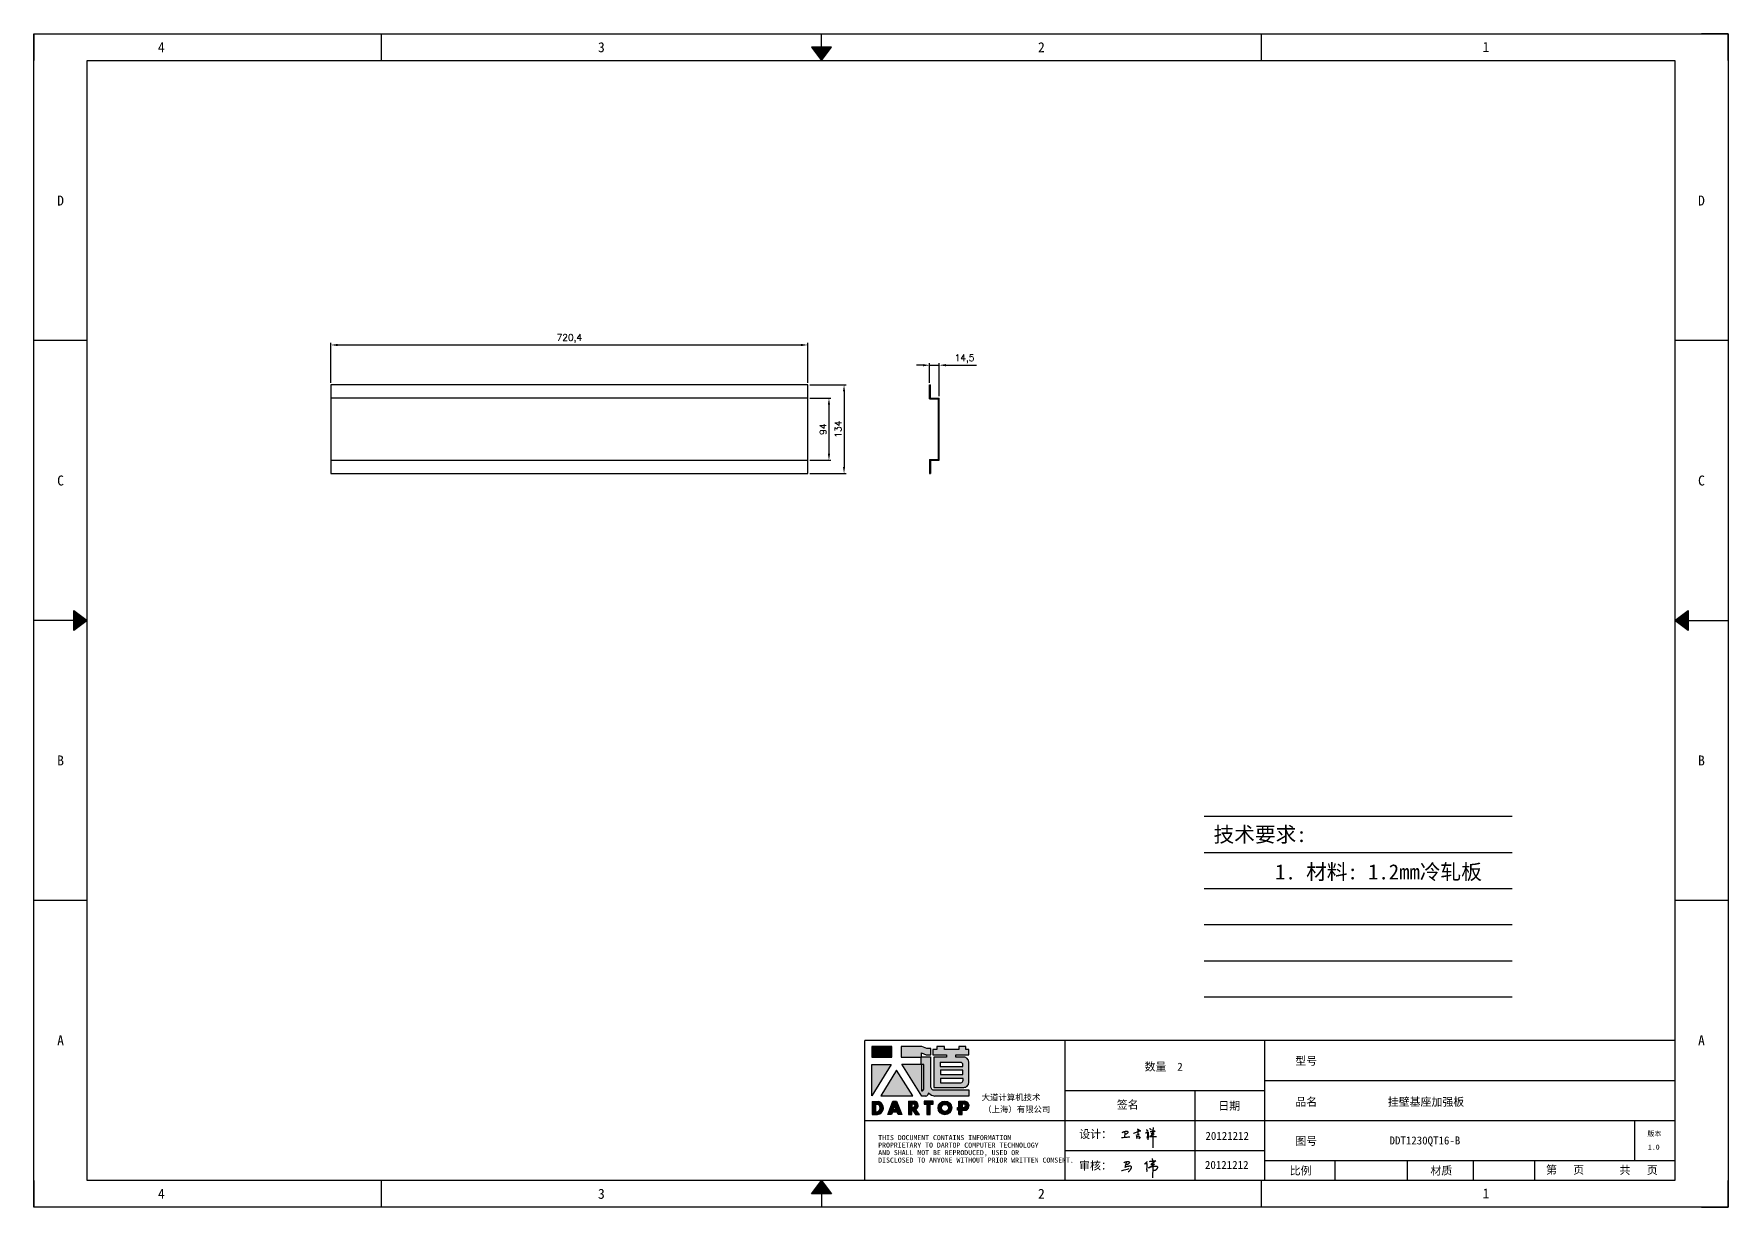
# Model space of a CAD drawing. Header units: millimetres. Extents: x 25928 to 50356, y -44172 to 20163.
# Drawn here: x 34089 to 36648, y 8831 to 10604 of the extents above; entities that cross this region are included whole.
import ezdxf
from ezdxf.enums import TextEntityAlignment as Align

# ---------------------------------------------------------------- set-up
doc = ezdxf.new("R2010")
doc.units = ezdxf.units.MM
doc.linetypes.add('DOT', pattern=[0.25, 0, -0.25])
doc.layers.add('4', color=7, linetype='Continuous')
doc.layers.add('print', color=30, linetype='Continuous')
doc.layers.add('dim', color=2, linetype='Continuous', lineweight=9)
doc.styles.add('Dartop', font='')
doc.styles.add('HZ', font='')
doc.styles.add('hzHT', font='simhei.ttf')
doc.styles.get("Standard").update_dxf_attribs({"font": 'txt', "bigfont": 'gbcbig.shx'})
doc.styles.get('Dartop').set_extended_font_data('FangSong_GB2312')
doc.styles.get('HZ').set_extended_font_data('SimSun')
doc.dimstyles.new('2-small', dxfattribs={"dimtxt": 10, "dimasz": 10, "dimexe": 3, "dimexo": 3, "dimgap": 4, "dimtad": 1, "dimtxsty": 'Standard', "dimcen": 5, "dimadec": 0, "dimazin": 0, "dimtfac": 1, "dimtmove": 0, "dimatfit": 3, "dimfxl": 0, "dimarcsym": 0})

# ---------------------------------------------------------------- blocks, each defined once
blk = doc.blocks.new('*U5')
at = {"color": 254, "linetype": 'Continuous', "extrusion": (0, 0, -1)}
for points in [[(-17, 0.333), (-16.812, 0.25), (-17, 0.5)], [(-17, 0.333), (-17.188, 0.25), (-16.812, 0.25)], [(-17, 0.333), (-17, 0.5), (-17.188, 0.25)]]:
    blk.add_solid(points, dxfattribs=at)
blk = doc.blocks.new('*U4')
at = {"color": 254, "linetype": 'Continuous', "extrusion": (0, 0, -1)}
for points in [[(-33.167, 11), (-33, 11), (-33.25, 11.188)], [(-33.167, 11), (-33.25, 11.188), (-33.25, 10.812)], [(-33.167, 11), (-33.25, 10.812), (-33, 11)]]:
    blk.add_solid(points, dxfattribs=at)
blk = doc.blocks.new('*U6')
at = {"color": 254, "linetype": 'Continuous'}
for points in [[(17, 21.667), (17.188, 21.75), (16.812, 21.75)], [(17, 21.667), (16.812, 21.75), (17, 21.5)], [(17, 21.667), (17, 21.5), (17.188, 21.75)]]:
    blk.add_solid(points, dxfattribs=at)
blk = doc.blocks.new('*U3')
at = {"color": 254, "linetype": 'Continuous', "extrusion": (0, 0, -1)}
for points in [[(-0.833, 11), (-0.75, 10.812), (-0.75, 11.188)], [(-0.833, 11), (-0.75, 11.188), (-1, 11)], [(-0.833, 11), (-1, 11), (-0.75, 10.812)]]:
    blk.add_solid(points, dxfattribs=at)
blk = doc.blocks.new('dadao')
for p, q in [((48, 19.2), (44.9, 10.4)), ((44.9, 10.4), (51.2, 10.4)), ((51.2, 10.4), (48, 19.2))]:
    blk.add_line(p, q)
for points in [[(41.8, 121.6), (41.8, 143.7), (-0.4, 143.7), (-0.4, 121.6), (41.8, 121.6)], [(104.8, 122), (104.8, 130.3), (114.1, 126.3), (124.2, 126.3), (124.2, 139.6), (115.9, 139.6), (105.1, 143.9), (61.5, 143.9)], [(61.7, 144), (61.7, 121.3), (103.9, 121.3)], [(113.4, 38.7), (105.1, 38.7), (63, 106.5), (103.9, 106.5), (103.9, 120.9), (103.9, 121.3)], [(109.7, 53.6), (109.7, 106.2), (104.3, 106.2), (104.3, 50.4), (106.6, 50.4)], [(144.6, 94.4), (144.6, 84.8), (192, 84.8), (192, 94.1), (144.9, 94.1)], [(120.2, 45), (119.5, 45), (119.5, 44.6)], [(0, 28), (0, 0), (11.8, 0)], [(0.1, 28), (14, 28)], [(7.1, 21.8), (7.1, 6.1), (12, 6.1)], [(7.1, 21.8), (11.4, 21.8)], [(76.8, 28.2), (76.8, 0), (84.1, 0), (84.1, 11.1), (91.6, -0.1), (100.3, -0.1), (91.7, 11.1)], [(76.8, 28.2), (90.6, 28.2)], [(84, 22.7), (84, 15.3), (87.2, 15.3)], [(84, 22.7), (87.3, 22.7)], [(183.7, 0), (183.7, 9.6), (180.6, 9.6), (180.6, 14.9), (183.8, 14.9), (183.8, 28.1), (196.1, 28.1), (196.5, 28.1)], [(183.7, 0), (190.9, 0), (190.9, 9.6), (198.8, 9.6)], [(194.9, 22.3), (190.8, 22.3), (190.8, 15), (194.4, 15)]]:
    blk.add_lwpolyline(points)
blk.add_lwpolyline([(137.1, 144.2), (137.1, 137.9), (128.3, 137.9), (128.3, 126.5), (157.3, 126.5), (157.3, 121.5), (130.3, 121.5), (130.3, 57.5), (194.4, 57.5, 0.414214), (204.4, 67.5), (204.4, 111.3, 0.414214), (194.4, 121.3), (177.5, 121.3), (177.5, 126.3), (204.7, 126.3), (204.7, 137.7), (198.2, 137.7), (198.2, 143.9), (183.3, 143.9), (183.3, 138), (153, 138), (153, 144.2), (137.1, 144.2)], format="xyb", close=True)
for points in [[(104.8, 122), (123.4, 122), (123.4, 60, 0.414214), (131.4, 52), (204.8, 52), (204.8, 39.1), (131.7, 39.1)], [(144.3, 110.8), (144.3, 101.8), (192.3, 101.8), (192.3, 105.5, 0.414214), (187.3, 110.5), (144.3, 110.5)], [(144.6, 77), (144.6, 67.5), (187.6, 67.5, 0.414214), (192.6, 72.5), (192.6, 76.4), (144.6, 76.4)]]:
    blk.add_lwpolyline(points, format="xyb")
for points in [[(-0.3, 106.2), (40.4, 106.2), (-0.3, 39.7), (-0.3, 106.2)], [(51.7, 94.1), (18.4, 39.3), (86.2, 39.3)], [(43.8, 28.2), (51.8, 28.2), (62.6, -0.1), (55, -0.1), (53.2, 5), (42.9, 5), (41.1, 0), (33.6, 0)], [(110, 28.1), (110, 21.9), (116, 21.9), (116, -0.1), (123.2, -0.1), (123.2, 22), (129.2, 22), (129.2, 28.1), (110, 28.1)]]:
    blk.add_lwpolyline(points, close=True)
for radius in [14.5, 7.44]:
    blk.add_circle((154.2, 14.2), radius)
for centre, radius, start, end in [((99.2, 60.7), 12.6, 305.6399, 325.969), ((111.6, 46.7), 8.19, 282.9811, 347.6627), ((136, 61.7), 22.9, 226.7358, 259.3209), ((8.5, 13.9), 8.49, 294.2143, 69.7177), ((9.6, 14.2), 14.4, 278.6604, 72.3203), ((86.4, 19), 3.8, 282.527, 76.7196), ((88.6, 19.4), 8.95, 290.6073, 77.2124), ((193.7, 18.7), 3.8, 280.9891, 72.5513), ((195.7, 18.6), 9.51, 288.8959, 85.2442)]:
    blk.add_arc(centre, radius, start, end)
blk = doc.blocks.new('h')
for p, q in [((20768.1, -2360.9), (20773, -2359.1)), ((20769.5, -2366.9), (20769.8, -2370.6)), ((20769.8, -2370.6), (20770.9, -2378)), ((20770.9, -2378), (20771.5, -2370.6)), ((20772.4, -2369.3), (20774.9, -2367.8)), ((20773, -2359.1), (20784.1, -2355.2)), ((20773.3, -2331.8), (20775.3, -2338.7)), ((20789.1, -2340.9), (20773.5, -2331.9)), ((20775.3, -2338.7), (20775.6, -2351.2)), ((20775.6, -2351.2), (20775.5, -2357.3)), ((20782.2, -2369.2), (20780, -2377.1)), ((20780, -2377.1), (20788.3, -2371.3)), ((20780.1, -2366.4), (20780.8, -2366.4)), ((20781.9, -2367.4), (20782.2, -2369.2)), ((20845.7, -2343.5), (20848.4, -2353)), ((20848.9, -2370.3), (20847.9, -2424)), ((20848.4, -2353), (20848.9, -2370.3))]:
    blk.add_line(p, q)
for points in [[(20696.6, -2372.4, 0.002073), (20710.6, -2371.9, 0.016137), (20719.6, -2371.3, 0.008314), (20736.9, -2369.3)], [(20699.1, -2348.2, -0.029745), (20704.6, -2345.4, -0.046842), (20708.4, -2344.2, -0.00919), (20714.3, -2343, -0.018517), (20717.2, -2342.5, -0.037841), (20720.3, -2342.4, -0.039541), (20723.2, -2342.8, -0.149785), (20726, -2344.3, -0.204935), (20726.9, -2346.6, -0.074872), (20726.5, -2348.3, -0.061615), (20725.6, -2350.3, -0.034204), (20723.8, -2352.6, -0.045776), (20722.3, -2354.1, -0.054985), (20720.4, -2355.3, -0.036348), (20717.3, -2356.5, -0.067752), (20715.7, -2356.8, -0.043553), (20713.2, -2356.7)], [(20755, -2351.9, -0.024077), (20759.9, -2350.1, -0.013147), (20768.7, -2346.5, -0.00522), (20775.4, -2344.1, -0.018517), (20777.3, -2343.4, -0.008274), (20786.3, -2341, -0.039541), (20788.3, -2340.8, -0.079216), (20789.4, -2341, -0.204935)], [(20813.5, -2350.1, 0.007348), (20815.9, -2348.7, 0.008421), (20818, -2347.3, 0.009459), (20819.7, -2346.2, -0.016325), (20820.7, -2345.5, -0.173771), (20821.8, -2345.3, -0.085159), (20823.9, -2346, -0.125883), (20826, -2347.9, -0.160659), (20826.6, -2350.1, -0.010447), (20826.5, -2352.3, -0.008247), (20826.2, -2355.1, -0.002698), (20825.3, -2374, 0.001562), (20823.9, -2383.7, 0.016137)], [(20816.8, -2335, -0.053561), (20819.6, -2336.1, -0.075272), (20821.3, -2337.3, -0.005295), (20822.5, -2338.5, -0.009337), (20823.1, -2339.1, -0.026146), (20823.7, -2339.8, -0.016644), (20824.5, -2340.9)], [(20832.1, -2329.2, -0.053561), (20834.9, -2330.3, -0.075272), (20836.7, -2331.5, -0.005295), (20837.8, -2332.6, -0.009337), (20838.5, -2333.3, -0.026146), (20839, -2334, -0.016644), (20839.8, -2335.1)], [(20836, -2343.7, -0.02797), (20842.1, -2342.6, -0.048868), (20845.6, -2342.2, -0.00919), (20851.1, -2341.4, -0.018517), (20853.9, -2341.1, -0.037841), (20856.7, -2341.2, -0.039541), (20859.4, -2341.6, -0.018282), (20840.6, -2354.7, -0.000937)], [(20847.6, -2340.2, 0.021784), (20849.6, -2335.9, 0.028296), (20850.8, -2332.4, 0.008136), (20851.9, -2328.2, 0.028913), (20852.2, -2327, 0.08193), (20852.1, -2325.9, 0.075058), (20851.7, -2324.7, 0.275043)]]:
    blk.add_lwpolyline(points, format="xyb")
for points in [[(20711.3, -2343.5), (20711.3, -2343.5), (20711.5, -2355.8), (20710.7, -2368), (20710.6, -2371.9)], [(20821.5, -2350.6), (20822.4, -2359.2), (20822.2, -2364.9), (20821.7, -2369), (20821.3, -2376.3), (20823.6, -2368.5), (20827.2, -2366.3), (20829.5, -2366.3)], [(20840.6, -2354.7), (20850, -2354.7), (20855, -2354.3), (20845.9, -2361.1), (20840.5, -2364), (20833, -2367.5), (20863.2, -2367.4), (20865.9, -2367.3)]]:
    blk.add_lwpolyline(points)
for centre, radius, start, end in [((20773.7, -2371.2), 2.3, 121.9907, 163.60158), ((20787.5, -2406), 40.3, 100.61827, 108.24823), ((20780.8, -2367.6), 1.15, 9.4675, 90)]:
    blk.add_arc(centre, radius, start, end)
blk = doc.blocks.new('*D183')
at = {"layer": 'Defpoints', "color": 0}
for p in [(35257.8, 10134.1), (34537.4, 10073.8), (35257.8, 10073.8)]:
    blk.add_point(p, dxfattribs=at)
at = {"layer": 'dim', "color": 0, "lineweight": -2}
for p, q in [((34537.4, 10076.8), (34537.4, 10137.1)), ((35257.8, 10076.8), (35257.8, 10137.1)), ((34547.4, 10134.1), (35247.8, 10134.1))]:
    blk.add_line(p, q, dxfattribs=at)
at = {"layer": 'dim', "color": 0}
for points in [[(34547.4, 10135.7), (34547.4, 10132.4), (34537.4, 10134.1)], [(35247.8, 10135.7), (35247.8, 10132.4), (35257.8, 10134.1)]]:
    blk.add_solid(points, dxfattribs=at)
at = {"layer": 'dim', "color": 0, "insert": (34897.6, 10143.9), "char_height": 10, "attachment_point": 5}
blk.add_mtext('720,4', dxfattribs=at)
blk = doc.blocks.new('*D184')
at = {"layer": 'Defpoints', "color": 0}
for p in [(35257.8, 10073.8), (35257.8, 9939.8), (35312.6, 9939.8)]:
    blk.add_point(p, dxfattribs=at)
at = {"layer": 'dim', "color": 0, "lineweight": -2}
for p, q in [((35260.8, 10073.8), (35315.6, 10073.8)), ((35312.6, 10063.8), (35312.6, 9949.8)), ((35260.8, 9939.8), (35315.6, 9939.8))]:
    blk.add_line(p, q, dxfattribs=at)
at = {"layer": 'dim', "color": 0}
for points in [[(35310.9, 10063.8), (35314.2, 10063.8), (35312.6, 10073.8)], [(35310.9, 9949.8), (35314.2, 9949.8), (35312.6, 9939.8)]]:
    blk.add_solid(points, dxfattribs=at)
at = {"layer": 'dim', "color": 0, "insert": (35303.6, 10006.8), "char_height": 10, "attachment_point": 5, "rotation": 90}
blk.add_mtext('134', dxfattribs=at)
blk = doc.blocks.new('*D185')
at = {"layer": 'Defpoints', "color": 0}
for p in [(35257.8, 10053.8), (35257.8, 9959.8), (35289.8, 9959.8)]:
    blk.add_point(p, dxfattribs=at)
at = {"layer": 'dim', "color": 0, "lineweight": -2}
for p, q in [((35260.8, 10053.8), (35292.8, 10053.8)), ((35289.8, 10043.8), (35289.8, 9969.8)), ((35260.8, 9959.8), (35292.8, 9959.8))]:
    blk.add_line(p, q, dxfattribs=at)
at = {"layer": 'dim', "color": 0}
for points in [[(35288.1, 10043.8), (35291.5, 10043.8), (35289.8, 10053.8)], [(35288.1, 9969.8), (35291.5, 9969.8), (35289.8, 9959.8)]]:
    blk.add_solid(points, dxfattribs=at)
at = {"layer": 'dim', "color": 0, "insert": (35280.8, 10006.8), "char_height": 10, "attachment_point": 5, "rotation": 90}
blk.add_mtext('94', dxfattribs=at)
blk = doc.blocks.new('*D186')
at = {"layer": 'Defpoints', "color": 0}
for p in [(35456.4, 10103.5), (35441.9, 10073.8), (35456.4, 10053.8)]:
    blk.add_point(p, dxfattribs=at)
at = {"layer": 'dim', "color": 0, "lineweight": -2}
for p, q in [((35431.9, 10103.5), (35421.9, 10103.5)), ((35441.9, 10076.8), (35441.9, 10106.5)), ((35441.9, 10103.5), (35456.4, 10103.5)), ((35456.4, 10056.8), (35456.4, 10106.5)), ((35466.4, 10103.5), (35512.7, 10103.5))]:
    blk.add_line(p, q, dxfattribs=at)
at = {"layer": 'dim', "color": 0}
for points in [[(35431.9, 10105.2), (35431.9, 10101.8), (35441.9, 10103.5)], [(35466.4, 10105.2), (35466.4, 10101.8), (35456.4, 10103.5)]]:
    blk.add_solid(points, dxfattribs=at)
at = {"layer": 'dim', "color": 0, "insert": (35494.6, 10113.3), "char_height": 10, "attachment_point": 5}
blk.add_mtext('14,5', dxfattribs=at)

msp = doc.modelspace()

# ---------------------------------------------------------------- hatches: boundary and pattern name
for points in [[(35384.774, 9073.894), (35354.639, 9073.894), (35354.639, 9058.149), (35384.774, 9058.149)], [(35383.804, 9047.133), (35354.72, 9047.133), (35354.72, 8999.647)], [(35391.866, 9038.516), (35368.091, 8999.331), (35416.503, 8999.331)], [(35447.242, 8991.313), (35433.484, 8991.313), (35433.484, 8986.948), (35437.777, 8986.948), (35437.777, 8971.219), (35442.916, 8971.219), (35442.916, 8986.959), (35447.242, 8986.959)]]:
    msp.add_hatch(color=0).paths.add_polyline_path(points)
h = msp.add_hatch(color=0)
h.paths.add_polyline_path([(35429.808, 9064.325), (35436.459, 9061.452), (35443.649, 9061.452), (35443.649, 9070.969), (35437.717, 9070.969), (35429.988, 9074.021), (35399.013, 9074.021), (35399.013, 9057.926), (35429.151, 9057.926), (35429.151, 9057.601), (35429.151, 9047.314), (35399.926, 9047.314), (35429.986, 8998.938), (35435.938, 8998.938, 0.27937482), (35440.283, 9003.163), (35440.283, 9003.386), (35440.808, 9003.386, 0.14314537), (35449.003, 8999.216), (35501.237, 8999.216), (35501.237, 9008.39), (35448.781, 9008.39, -0.41421356), (35443.067, 9014.104), (35443.067, 9058.435), (35429.808, 9058.435)])
h.paths.add_polyline_path([(35429.455, 9047.108), (35433.284, 9047.107), (35433.284, 9009.561, -0.08893574), (35431.065, 9007.278), (35429.441, 9007.278)], flags=16)
h = msp.add_hatch(color=0)
h.paths.add_polyline_path([(35501.147, 9069.636), (35496.5, 9069.636), (35496.5, 9074.057), (35485.877, 9074.057), (35485.877, 9069.857), (35464.189, 9069.857), (35464.189, 9074.278), (35452.831, 9074.278), (35452.831, 9069.775), (35446.555, 9069.775), (35446.555, 9061.625), (35467.266, 9061.625), (35467.266, 9058.02), (35447.967, 9058.02), (35447.967, 9012.381), (35493.783, 9012.381, 0.41421356), (35500.925, 9019.523), (35500.925, 9050.778, 0.41421356), (35493.783, 9057.92), (35481.672, 9057.92), (35481.672, 9061.457), (35501.147, 9061.457)])
h.paths.add_polyline_path([(35488.724, 9050.182, -0.41421356), (35492.295, 9046.611), (35492.295, 9043.993), (35457.993, 9043.993), (35457.993, 9050.182)], flags=16)
h.paths.add_polyline_path([(35492.073, 9038.466), (35492.073, 9031.834), (35458.214, 9031.834), (35458.214, 9038.466)], flags=16)
h.paths.add_polyline_path([(35492.516, 9025.865), (35492.516, 9023.026, -0.41421356), (35488.945, 9019.455), (35458.214, 9019.455), (35458.214, 9025.865)], flags=16)
h = msp.add_hatch(color=0)
h.paths.add_polyline_path([(35364.911, 8991.241), (35354.934, 8991.241), (35354.934, 8971.279), (35363.337, 8971.279, 0.79301591)])
h.paths.add_polyline_path([(35363.485, 8975.65), (35359.996, 8975.65), (35359.996, 8986.87), (35363.1, 8986.87, -0.67136089)], flags=16)
h = msp.add_hatch(color=0)
h.paths.add_polyline_path([(35391.941, 8991.406), (35386.247, 8991.406), (35378.924, 8971.257), (35384.318, 8971.257), (35385.587, 8974.828), (35392.894, 8974.828), (35394.191, 8971.214), (35399.628, 8971.214)])
h.paths.add_polyline_path([(35391.498, 8978.677), (35386.971, 8978.677), (35389.193, 8985.008)], flags=16)
h = msp.add_hatch(color=0)
h.paths.add_polyline_path([(35419.619, 8991.392), (35409.806, 8991.392), (35409.806, 8971.246), (35414.992, 8971.246), (35414.992, 8979.233), (35420.322, 8971.174), (35426.588, 8971.174), (35420.454, 8979.182, 0.74405494)])
h.paths.add_polyline_path([(35414.944, 8982.214), (35414.944, 8987.505), (35417.262, 8987.505, -0.79680897), (35417.227, 8982.214)], flags=16)
h = msp.add_hatch(color=0)
h.paths.add_polyline_path([(35454.722, 8981.391, 1), (35475.408, 8981.391, 1)])
h.paths.add_polyline_path([(35470.378, 8981.391, -1), (35459.751, 8981.391, -1)], flags=16)
h = msp.add_hatch(color=0)
h.paths.add_polyline_path([(35495.249, 8991.344), (35494.952, 8991.344), (35486.204, 8991.344), (35486.204, 8981.942), (35483.883, 8981.942), (35483.883, 8978.126), (35486.166, 8978.126), (35486.166, 8971.281), (35491.274, 8971.281), (35491.274, 8978.152), (35496.885, 8978.152, 0.81230381)])
h.paths.add_polyline_path([(35491.198, 8981.968), (35491.198, 8987.227), (35494.104, 8987.227, -0.77821343), (35493.807, 8981.968)], flags=16)

# ---------------------------------------------------------------- linework, layer by layer
at = {"color": 0, "linetype": 'DOT'}
for p, q in [((34088.677, 10604.124), (36607.85, 10604.124)), ((34088.677, 8871.737), (34088.677, 10563.836)), ((36648.138, 10563.836), (36648.138, 8871.737)), ((36607.85, 8831.449), (34088.677, 8831.449))]:
    msp.add_line(p, q, dxfattribs=at)
at = {"color": 0}
for p, q in [((34088.677, 10604.124), (34088.677, 10563.836)), ((34613.591, 10563.836), (34613.591, 10604.124)), ((35278.344, 10583.98), (35278.344, 10604.124)), ((35943.097, 10563.836), (35943.097, 10604.124)), ((36648.138, 10604.124), (36607.85, 10604.124)), ((36648.138, 10563.836), (36648.138, 10604.124)), ((34169.253, 8871.737), (34169.253, 10563.836)), ((34169.253, 10563.836), (36567.562, 10563.836)), ((36567.562, 10563.836), (36567.562, 8871.737)), ((34169.253, 10140.811), (34088.677, 10140.811)), ((36648.138, 10140.811), (36567.562, 10140.811)), ((34149.109, 9717.787), (34088.677, 9717.787)), ((36587.706, 9717.787), (36648.138, 9717.787)), ((34169.253, 9294.762), (34088.677, 9294.762)), ((36648.138, 9294.762), (36567.562, 9294.762)), ((36567.562, 9083.25), (35343.812, 9083.25)), ((35343.812, 8871.737), (35343.812, 9083.25)), ((35645.973, 9083.25), (35645.973, 8871.737)), ((35948.133, 8871.737), (35948.133, 9083.25)), ((35948.133, 9022.818), (36567.562, 9022.818)), ((35645.973, 9007.71), (35948.133, 9007.71)), ((35842.377, 9007.71), (35842.377, 8871.737)), ((35343.812, 8962.386), (35645.973, 8962.386)), ((35645.973, 8962.386), (36567.562, 8962.386)), ((36507.13, 8901.953), (36507.13, 8962.386)), ((35645.973, 8917.061), (35948.133, 8917.061)), ((35948.133, 8901.953), (36567.562, 8901.953)), ((36054.441, 8871.737), (36054.441, 8901.953)), ((36163.997, 8871.737), (36163.997, 8901.953)), ((36263.595, 8871.737), (36263.595, 8901.953)), ((36356.049, 8871.737), (36356.049, 8901.953)), ((34088.677, 8871.737), (34088.677, 8831.449)), ((36567.562, 8871.737), (34169.253, 8871.737)), ((34613.591, 8831.449), (34613.591, 8871.737)), ((35943.097, 8831.449), (35943.097, 8871.737)), ((36648.138, 8831.449), (36648.138, 8871.737)), ((35278.344, 8851.593), (35278.344, 8831.449)), ((36607.85, 8831.449), (36648.138, 8831.449))]:
    msp.add_line(p, q, dxfattribs=at)
for p, q in [((34537.438, 10073.792), (34537.438, 9939.792)), ((35257.838, 10073.792), (34537.438, 10073.792)), ((35257.838, 9939.792), (35257.838, 10073.792)), ((35441.915, 10052.592), (35441.915, 10073.792)), ((35441.915, 10073.792), (35443.115, 10073.792)), ((35443.115, 10053.792), (35443.115, 10073.792)), ((35257.838, 10053.792), (34537.438, 10053.792)), ((35441.915, 10052.592), (35455.215, 10052.592)), ((35443.115, 10053.792), (35456.415, 10053.792)), ((35455.215, 9960.992), (35455.215, 10052.592)), ((35456.415, 9959.792), (35456.415, 10053.792)), ((34537.438, 9959.792), (35257.838, 9959.792)), ((35441.915, 9960.992), (35441.915, 9939.792)), ((35441.915, 9960.992), (35455.215, 9960.992)), ((35443.115, 9959.792), (35443.115, 9939.792)), ((35443.115, 9959.792), (35456.415, 9959.792)), ((34537.438, 9939.792), (35257.838, 9939.792)), ((35441.915, 9939.792), (35443.115, 9939.792)), ((35775.737, 8892.404), (35772.768, 8890.797)), ((35777.874, 8893.545), (35775.737, 8892.404)), ((35775.86, 8895.948), (35779.635, 8895.948)), ((35781.648, 8896.131), (35777.874, 8893.545)), ((35778.01, 8904.908), (35778.877, 8897.666)), ((35779.018, 8892.319), (35778.698, 8875.68)), ((35778.877, 8897.666), (35779.018, 8892.319)), ((35779.635, 8895.948), (35781.648, 8896.131))]:
    msp.add_line(p, q)
for points in [[(35278.344, 10563.836), (35293.452, 10583.98), (35263.236, 10583.98), (35278.344, 10563.836)], [(34169.253, 9717.787), (34149.109, 9702.679), (34149.109, 9732.895), (34169.253, 9717.787)], [(36567.562, 9717.787), (36587.706, 9732.895), (36587.706, 9702.679), (36567.562, 9717.787)], [(35278.344, 8871.737), (35293.452, 8851.593), (35263.236, 8851.593), (35278.344, 8871.737)]]:
    msp.add_lwpolyline(points, close=True, dxfattribs=at)
for points in [[(35735.035, 8898.56, -0.02974503), (35736.763, 8899.426, -0.04684215), (35737.932, 8899.802, -0.00919025), (35739.757, 8900.171, -0.01851715), (35740.672, 8900.303, -0.03784064), (35741.616, 8900.333, -0.03954126), (35742.513, 8900.221, -0.14978519), (35743.389, 8899.743, -0.20493524), (35743.658, 8899.049, -0.07487171), (35743.556, 8898.502, -0.06161465), (35743.258, 8897.896, -0.0342039), (35742.717, 8897.183, -0.04577587), (35742.234, 8896.72, -0.05498501), (35741.649, 8896.353, -0.03634791), (35740.679, 8895.967, -0.06775206), (35740.194, 8895.884, -0.04355337), (35739.431, 8895.923)], [(35772.768, 8890.797, -0.02974503), (35775.463, 8892.147, -0.04684215), (35777.288, 8892.734, -0.00919025), (35780.134, 8893.309, -0.01851715), (35781.561, 8893.516, -0.03784064), (35783.034, 8893.562, -0.03954126), (35784.434, 8893.388, -0.14978519), (35785.801, 8892.642, -0.20493524), (35786.22, 8891.56, -0.07487171), (35786.06, 8890.706, -0.06161465), (35785.596, 8889.761, -0.0342039), (35784.753, 8888.648, -0.04577587), (35783.998, 8887.927, -0.05498501), (35783.085, 8887.353, -0.03634791), (35781.573, 8886.752, -0.06775206), (35780.816, 8886.621, -0.04355337), (35779.626, 8886.683)], [(35774.006, 8900.402, -0.02797026), (35776.447, 8900.853, -0.04886788), (35777.862, 8901.004, -0.00919025), (35780.087, 8901.333, -0.01851715), (35781.199, 8901.435, -0.03784064), (35782.339, 8901.411, -0.03954126), (35783.415, 8901.22, -0.01828189), (35775.86, 8895.948, -0.0009369)]]:
    msp.add_lwpolyline(points, format="xyb")
msp.add_lwpolyline([(35738.843, 8899.995), (35738.843, 8899.995), (35738.266, 8896.455), (35737.315, 8893.126), (35736.693, 8891.083)])
for centre, radius, start, end in [((35730.616, 8892.939), 6.385, 281.076982, 291.212632), ((35590.215, 9462.842), 593.276, 283.91895, 284.971512), ((35746.451, 8874.195), 19.504, 113.202449, 120.017497), ((35741.873, 8884.874), 7.885, 102.47486, 113.202449), ((35753.299, 8833.229), 60.779, 100.36867, 102.47486), ((35740.603, 8889.949), 5.03, 283.816254, 294.030509), ((35745.055, 8878.281), 14.979, 96.125337, 100.36867), ((35741.676, 8887.461), 2.32, 294.836428, 309.901134), ((35710.746, 8915.997), 44.385, 316.919563, 320.58866), ((35744.257, 8885.719), 7.499, 87.457037, 96.125337), ((35744.285, 8886.347), 6.87, 78.399567, 87.457037), ((35735.897, 8894.436), 11.285, 324.094808, 331.378357), ((35745.255, 8891.074), 2.045, 44.324655, 78.399567), ((35744.656, 8890.008), 1.508, 319.573073, 337.48549), ((35740.504, 8893.326), 6.777, 324.910666, 333.348429), ((35743.8, 8892.095), 3.301, 326.76781, 340.871018), ((35745.907, 8891.71), 1.134, 357.998393, 44.324655), ((35744.798, 8891.749), 2.243, 340.871018, 357.998393), ((35751.88, 8922.526), 29.831, 299.265464, 300.9495), ((35819.461, 8672.477), 230.333, 102.46592, 103.2053), ((35662.497, 9007.817), 152.514, 313.366132, 315.296084), ((36251.463, 8814.882), 486.8, 171.410173, 171.768083), ((35769.764, 8896.405), 0.975, 52.375745, 91.291159), ((34911.972, 8924.073), 858.927, 357.565664, 358.057278), ((35769.429, 8896.557), 1.118, 357.196828, 33.705179), ((35744.274, 8898.204), 26.332, 352.912546, 354.802684), ((35754.152, 8897.305), 16.413, 354.802684, 357.196828)]:
    msp.add_arc(centre, radius, start, end)
at = {"layer": 'Defpoints'}
for p, q in [((35856.646, 9422.063), (36321.684, 9422.063)), ((35856.646, 9367.463), (36321.684, 9367.463)), ((35856.646, 9367.463), (36321.684, 9367.463)), ((35856.646, 9312.863), (36321.684, 9312.863)), ((35856.646, 9258.263), (36321.684, 9258.263)), ((35856.646, 9203.663), (36321.684, 9203.663)), ((35856.646, 9149.063), (36321.684, 9149.063))]:
    msp.add_line(p, q, dxfattribs=at)
at = {"layer": 'print'}
msp.add_lwpolyline([(34088.677, 10604.124), (36648.138, 10604.124), (36648.138, 8831.449), (34088.677, 8831.449)], close=True, dxfattribs=at)

# ---------------------------------------------------------------- block references
at = {"color": 0, "linetype": 'Continuous', "xscale": 80.57610619627711, "yscale": 80.57610619687368, "zscale": 80.57610619687446}
for name, p in [('*U6', (33908.55, 8831.449)), ('*U3', (34088.677, 8831.449)), ('*U4', (33908.55, 8831.449)), ('*U5', (33908.55, 8831.449))]:
    msp.add_blockref(name, p, dxfattribs=at)
at = {"color": 0}
for name, p, xscale, yscale, zscale in [('dadao', (35354.934, 8971.279), 0.7141973048657924, 0.7141973049202118, 0.7141973049268417), ('h', (29318.153, 9671.984), 0.3098964079397265, 0.3098964079412326, 0.3098964079411201)]:
    msp.add_blockref(name, p, dxfattribs=dict(at, xscale=xscale, yscale=yscale, zscale=zscale))

# ---------------------------------------------------------------- texts
for s, height, style, p in [('4', 15.108, 'Dartop', (34281.215, 10583.98)), ('3', 15.108, 'Dartop', (34945.968, 10583.98)), ('2', 15.108, 'Dartop', (35610.72, 10583.98)), ('1', 15.108, 'Dartop', (36282.36, 10584.459)), ('D', 15.108, 'Dartop', (34128.965, 10352.323)), ('D', 15.108, 'Dartop', (36607.85, 10352.323)), ('C', 15.108, 'Dartop', (34128.965, 9929.299)), ('C', 15.108, 'Dartop', (36607.85, 9929.299)), ('B', 15.108, 'Dartop', (34128.965, 9506.274)), ('B', 15.108, 'Dartop', (36607.85, 9506.274)), ('A', 15.108, 'Dartop', (34128.965, 9083.25)), ('A', 15.108, 'Dartop', (36607.85, 9083.25)), ('数量  2', 12.0864, 'hzHT', (35795.428, 9043.631)), ('型号', 12.0864, 'hzHT', (36010.84, 9052.506)), ('签名', 12.0864, 'hzHT', (35741.135, 8986.031)), ('日期', 12.0864, 'hzHT', (35894.497, 8984.544)), ('品名', 12.0864, 'hzHT', (36010.84, 8990.459)), ('挂壁基座加强板', 12.0864, 'hzHT', (36191.763, 8990.459)), ('20121212', 12.0864, 'hzHT', (35891.395, 8939.105)), ('图号', 12.0864, 'hzHT', (36010.84, 8931.382)), ('DDT1230QT16-B', 12.08642, 'hzHT', (36190.073, 8932.171)), ('版本', 7.554, 'hzHT', (36536.764, 8942.331)), ('1.0', 7.554, 'Dartop', (36535.855, 8922.143)), ('20121212', 12.0864, 'hzHT', (35890.676, 8895.25)), ('比例', 12.0864, 'hzHT', (36002.412, 8886.531)), ('材质', 12.0864, 'hzHT', (36214.912, 8886.531)), ('第   页', 12.0864, 'hzHT', (36401.88, 8887.784)), ('共   页', 12.0864, 'hzHT', (36512.904, 8887.344)), ('4', 15.108, 'Dartop', (34281.215, 8851.593)), ('3', 15.108, 'Dartop', (34945.968, 8851.593)), ('2', 15.108, 'Dartop', (35610.72, 8851.593)), ('1', 15.108, 'Dartop', (36282.36, 8852.073))]:
    msp.add_text(s, height=height, dxfattribs=dict(at, style=style)).set_placement(p, align=Align.MIDDLE_CENTER)
at = {"style": 'HZ'}
for s, p in [('技术要求:', (35941.101, 9394.507)), ('     1. 材料: 1.2mm冷轧板', (36080.968, 9338.021))]:
    msp.add_text(s, height=22.932, dxfattribs=at).set_placement(p, align=Align.MIDDLE_CENTER)
at = {"color": 0, "style": 'hzHT'}
for s, height, p in [('THIS DOCUMENT CONTAINS INFORMATION', 7.55401, (35364.206, 8932.699)), ('设计：', 12.0864, (35667.918, 8935.675)), ('AND SHALL NOT BE REPRODUCED, USED OR', 7.55401, (35364.206, 8910.037)), ('PROPRIETARY TO DARTOP COMPUTER TECHNOLOGY', 7.55401, (35364.206, 8921.368)), ('DISCLOSED TO ANYONE WITHOUT PRIOR WRITTEN CONSENT.', 7.55401, (35364.206, 8898.706)), ('审核：', 12.0864, (35667.738, 8888.081))]:
    msp.add_text(s, height=height, dxfattribs=at).set_placement(p)
at = {"layer": '4', "color": 0, "style": 'hzHT'}
for s, p in [('大道计算机技术', (35520.444, 8992.699)), ('（上海）有限公司', (35522.725, 8974.632))]:
    msp.add_text(s, height=9.0648, dxfattribs=at).set_placement(p)

# ---------------------------------------------------------------- dimensions: what is measured, and where the dimension line sits
at = {"layer": 'dim'}
for base, p1, p2, picture, middle in [((35257.838, 10134.065), (34537.438, 10073.792), (35257.838, 10073.792), '*D183', (34897.638, 10143.898)), ((35456.415, 10103.5), (35441.915, 10073.792), (35456.415, 10053.792), '*D186', (35494.582, 10113.333))]:
    dim = msp.add_linear_dim(base=base, p1=p1, p2=p2, dimstyle='2-small', override={"dimpost": '\\X'}, dxfattribs=at)
    dim.commit()
    dim.dimension.update_dxf_attribs({"geometry": picture, "text_midpoint": middle})
for base, p1, p2, picture, middle in [((35312.55, 9939.792), (35257.838, 10073.792), (35257.838, 9939.792), '*D184', (35303.55, 10006.792)), ((35289.79, 9959.792), (35257.838, 10053.792), (35257.838, 9959.792), '*D185', (35280.79, 10006.792))]:
    dim = msp.add_linear_dim(base=base, p1=p1, p2=p2, angle=90, dimstyle='2-small', override={"dimpost": '\\X'}, dxfattribs=at)
    dim.commit()
    dim.dimension.update_dxf_attribs({"geometry": picture, "text_midpoint": middle})

doc.saveas('drawing.dxf')
